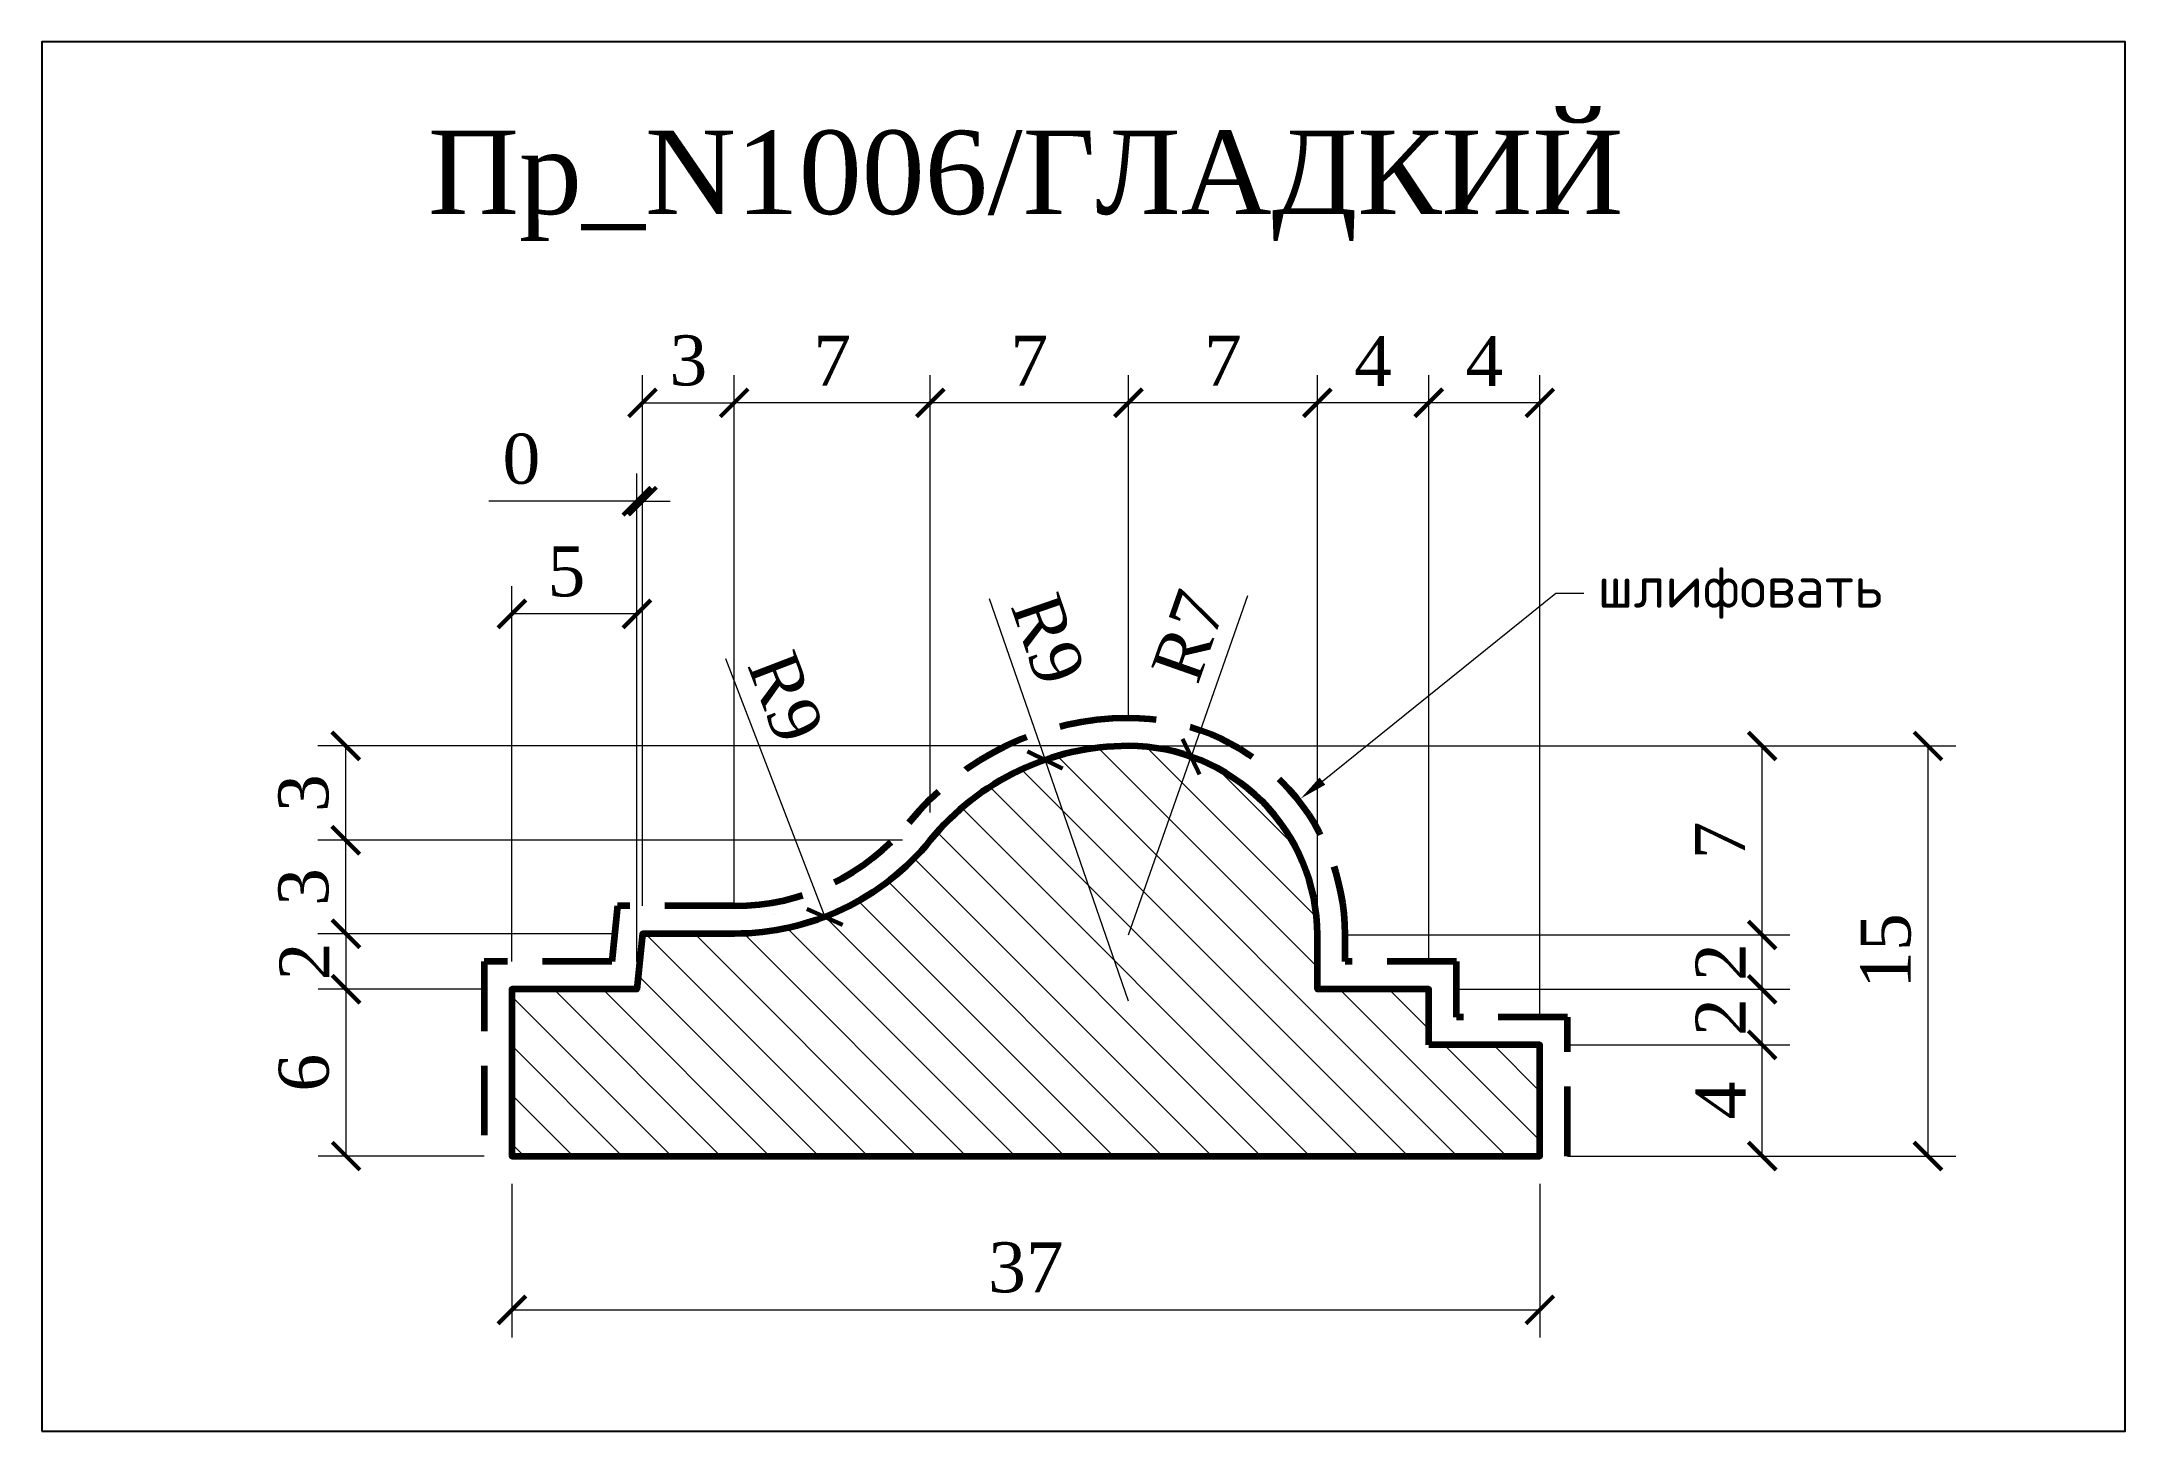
# Model space of a CAD drawing. Header units: millimetres. Extents: x 304528.2 to 304603.2, y -92822.3 to -92772.3.
import ezdxf
from ezdxf import colors
from ezdxf.entities.mleader import LeaderData, LeaderLine
from ezdxf.math import Vec2, Vec3

# ---------------------------------------------------------------- set-up
doc = ezdxf.new("R2010")
doc.units = ezdxf.units.MM
doc.header["$MEASUREMENT"] = 0
doc.linetypes.add('HIDDEN', pattern=[0.375, 0.25, -0.125])
doc.layers.add('Outside panel', color=7, linetype='Continuous', lineweight=18, true_color=0x7f5e57)
doc.layers.add('линия 50', color=1, linetype='Continuous', lineweight=211)
doc.layers.add('служебный слой РАЗМЕРЫ', color=7, linetype='Continuous', lineweight=9)
doc.layers.add('размеры в модели', color=7, linetype='Continuous')
doc.styles.add('ELECT', font='times.ttf')
doc.styles.get("Standard").update_dxf_attribs({"font": 'times.ttf'})
doc.styles.add('ЕСКД профили текст', font='isocpeur.ttf')
doc.dimstyles.new('M_1', dxfattribs={"dimtxt": 1.8, "dimasz": 1, "dimexe": 1, "dimexo": 1, "dimgap": 0.6, "dimtad": 1, "dimdec": 0, "dimdsep": 46, "dimtxsty": 'Standard', "dimblk": 'ARCHTICK', "dimcen": -5, "dimclrd": 7, "dimclre": 7, "dimclrt": 7, "dimadec": 0, "dimazin": 0, "dimtfac": 1, "dimtdec": 0, "dimtmove": 0, "dimatfit": 3, "dimfxl": 1, "dimtolj": 1, "dimtzin": 0, "dimlwd": 5, "dimlwe": 5, "dimarcsym": 0})

# ---------------------------------------------------------------- blocks, each defined once
blk = doc.blocks.new('_ArchTick')
at = {"color": 0, "linetype": 'ByBlock', "const_width": 0.15}
blk.add_lwpolyline([(-0.5, -0.5), (0.5, 0.5)], dxfattribs=at)
blk = doc.blocks.new('*D22')
at = {"layer": 'Defpoints', "color": 0, "ltscale": 1000, "transparency": 16777216}
for p in [(304567.286, -92797.628), (304582.095, -92812.385), (304596.065, -92812.385)]:
    blk.add_point(p, dxfattribs=at)
at = {"layer": 'размеры в модели', "color": 7, "lineweight": 5, "ltscale": 1000, "transparency": 16777216}
for p, q in [((304568.286, -92797.628), (304597.065, -92797.628)), ((304596.065, -92797.628), (304596.065, -92812.385)), ((304583.095, -92812.385), (304597.065, -92812.385))]:
    blk.add_line(p, q, dxfattribs=at)
for p, rotation in [((304596.065, -92797.628), 90), ((304596.065, -92812.385), 270)]:
    blk.add_blockref('_ArchTick', p, dxfattribs=dict(at, rotation=rotation))
at = {"layer": 'размеры в модели', "color": 7, "ltscale": 1000, "transparency": 16777216, "insert": (304594.55, -92805.006), "char_height": 1.8, "attachment_point": 5, "rotation": 90}
blk.add_mtext('\\A1;15', dxfattribs=at)
blk = doc.blocks.new('*D21')
at = {"layer": 'Defpoints', "color": 0, "ltscale": 1000, "transparency": 16777216}
for p in [(304567.286, -92797.628), (304590.098, -92797.628), (304574.086, -92804.428)]:
    blk.add_point(p, dxfattribs=at)
at = {"layer": 'размеры в модели', "color": 7, "lineweight": 5, "ltscale": 1000, "transparency": 16777216}
for p, q in [((304568.286, -92797.628), (304591.098, -92797.628)), ((304590.098, -92804.428), (304590.098, -92797.628)), ((304575.086, -92804.428), (304591.098, -92804.428))]:
    blk.add_line(p, q, dxfattribs=at)
for p, rotation in [((304590.098, -92797.628), 90), ((304590.098, -92804.428), 270)]:
    blk.add_blockref('_ArchTick', p, dxfattribs=dict(at, rotation=rotation))
at = {"layer": 'размеры в модели', "color": 7, "ltscale": 1000, "transparency": 16777216, "insert": (304588.58, -92801.028), "char_height": 1.8, "attachment_point": 5, "rotation": 90}
blk.add_mtext('\\A1;7', dxfattribs=at)
blk = doc.blocks.new('*D20')
at = {"layer": 'Defpoints', "color": 0, "ltscale": 1000, "transparency": 16777216}
for p in [(304574.086, -92804.428), (304590.098, -92804.428), (304578.095, -92806.385)]:
    blk.add_point(p, dxfattribs=at)
at = {"layer": 'размеры в модели', "color": 7, "lineweight": 5, "ltscale": 1000, "transparency": 16777216}
for p, q in [((304575.086, -92804.428), (304591.098, -92804.428)), ((304590.098, -92806.385), (304590.098, -92804.428)), ((304579.095, -92806.385), (304591.098, -92806.385))]:
    blk.add_line(p, q, dxfattribs=at)
for p, rotation in [((304590.098, -92804.428), 90), ((304590.098, -92806.385), 270)]:
    blk.add_blockref('_ArchTick', p, dxfattribs=dict(at, rotation=rotation))
at = {"layer": 'размеры в модели', "color": 7, "ltscale": 1000, "transparency": 16777216, "insert": (304588.598, -92805.406), "char_height": 1.8, "attachment_point": 5, "rotation": 90}
blk.add_mtext('\\A1;2', dxfattribs=at)
blk = doc.blocks.new('*D19')
at = {"layer": 'Defpoints', "color": 0, "ltscale": 1000, "transparency": 16777216}
for p in [(304578.095, -92806.385), (304590.098, -92806.385), (304582.095, -92808.385)]:
    blk.add_point(p, dxfattribs=at)
at = {"layer": 'размеры в модели', "color": 7, "lineweight": 5, "ltscale": 1000, "transparency": 16777216}
for p, q in [((304579.095, -92806.385), (304591.098, -92806.385)), ((304590.098, -92808.385), (304590.098, -92806.385)), ((304583.095, -92808.385), (304591.098, -92808.385))]:
    blk.add_line(p, q, dxfattribs=at)
for p, rotation in [((304590.098, -92806.385), 90), ((304590.098, -92808.385), 270)]:
    blk.add_blockref('_ArchTick', p, dxfattribs=dict(at, rotation=rotation))
at = {"layer": 'размеры в модели', "color": 7, "ltscale": 1000, "transparency": 16777216, "insert": (304588.598, -92807.385), "char_height": 1.8, "attachment_point": 5, "rotation": 90}
blk.add_mtext('\\A1;2', dxfattribs=at)
blk = doc.blocks.new('*D18')
at = {"layer": 'Defpoints', "color": 0, "ltscale": 1000, "transparency": 16777216}
for p in [(304545.095, -92812.385), (304582.095, -92812.385), (304582.095, -92817.917)]:
    blk.add_point(p, dxfattribs=at)
at = {"layer": 'размеры в модели', "color": 7, "lineweight": 5, "ltscale": 1000, "transparency": 16777216}
for p, q in [((304545.095, -92813.385), (304545.095, -92818.917)), ((304582.095, -92813.385), (304582.095, -92818.917)), ((304545.095, -92817.917), (304582.095, -92817.917))]:
    blk.add_line(p, q, dxfattribs=at)
at = {"layer": 'размеры в модели', "color": 7, "lineweight": 5, "ltscale": 1000, "transparency": 16777216, "rotation": 180}
blk.add_blockref('_ArchTick', (304545.095, -92817.917), dxfattribs=at)
at = {"layer": 'размеры в модели', "color": 7, "lineweight": 5, "ltscale": 1000, "transparency": 16777216}
blk.add_blockref('_ArchTick', (304582.095, -92817.917), dxfattribs=at)
at = {"layer": 'размеры в модели', "color": 7, "ltscale": 1000, "transparency": 16777216, "insert": (304563.595, -92816.399), "char_height": 1.8, "attachment_point": 5}
blk.add_mtext('\\A1;37', dxfattribs=at)
blk = doc.blocks.new('*D17')
at = {"layer": 'Defpoints', "color": 0, "ltscale": 1000, "transparency": 16777216}
for p in [(304582.095, -92808.385), (304590.098, -92808.385), (304582.095, -92812.385)]:
    blk.add_point(p, dxfattribs=at)
at = {"layer": 'размеры в модели', "color": 7, "lineweight": 5, "ltscale": 1000, "transparency": 16777216}
for p, q in [((304583.095, -92808.385), (304591.098, -92808.385)), ((304590.098, -92812.385), (304590.098, -92808.385)), ((304583.095, -92812.385), (304591.098, -92812.385))]:
    blk.add_line(p, q, dxfattribs=at)
for p, rotation in [((304590.098, -92808.385), 90), ((304590.098, -92812.385), 270)]:
    blk.add_blockref('_ArchTick', p, dxfattribs=dict(at, rotation=rotation))
at = {"layer": 'размеры в модели', "color": 7, "ltscale": 1000, "transparency": 16777216, "insert": (304588.598, -92810.385), "char_height": 1.8, "attachment_point": 5, "rotation": 90}
blk.add_mtext('\\A1;4', dxfattribs=at)
blk = doc.blocks.new('*D16')
at = {"layer": 'Defpoints', "color": 0, "ltscale": 1000, "transparency": 16777216}
for p in [(304553.095, -92795.29), (304556.356, -92803.78)]:
    blk.add_point(p, dxfattribs=at)
at = {"layer": 'размеры в модели', "color": 7, "lineweight": 5, "ltscale": 1000, "transparency": 16777216}
blk.add_line((304552.785, -92794.484), (304556.356, -92803.78), dxfattribs=at)
at = {"layer": 'размеры в модели', "color": 7, "lineweight": 5, "ltscale": 1000, "transparency": 16777216, "rotation": 291.0160402280457}
blk.add_blockref('_ArchTick', (304556.356, -92803.78), dxfattribs=at)
at = {"layer": 'размеры в модели', "color": 7, "ltscale": 1000, "transparency": 16777216, "insert": (304554.945, -92795.873), "char_height": 1.8, "attachment_point": 5, "rotation": 291.01604}
blk.add_mtext('\\A1;R9', dxfattribs=at)
blk = doc.blocks.new('*D15')
at = {"layer": 'Defpoints', "color": 0, "ltscale": 1000, "transparency": 16777216}
for p in [(304539.115, -92797.628), (304567.286, -92797.628), (304560.154, -92801.024)]:
    blk.add_point(p, dxfattribs=at)
at = {"layer": 'размеры в модели', "color": 7, "lineweight": 5, "ltscale": 1000, "transparency": 16777216}
for p, q in [((304566.286, -92797.628), (304538.115, -92797.628)), ((304539.115, -92801.024), (304539.115, -92797.628)), ((304559.154, -92801.024), (304538.115, -92801.024))]:
    blk.add_line(p, q, dxfattribs=at)
for p, rotation in [((304539.115, -92797.628), 90), ((304539.115, -92801.024), 270)]:
    blk.add_blockref('_ArchTick', p, dxfattribs=dict(at, rotation=rotation))
at = {"layer": 'размеры в модели', "color": 7, "ltscale": 1000, "transparency": 16777216, "insert": (304537.599, -92799.326), "char_height": 1.8, "attachment_point": 5, "rotation": 90}
blk.add_mtext('\\A1;3', dxfattribs=at)
blk = doc.blocks.new('*D14')
at = {"layer": 'Defpoints', "color": 0, "ltscale": 1000, "transparency": 16777216}
for p in [(304539.115, -92801.024), (304560.154, -92801.024), (304549.795, -92804.385)]:
    blk.add_point(p, dxfattribs=at)
at = {"layer": 'размеры в модели', "color": 7, "lineweight": 5, "ltscale": 1000, "transparency": 16777216}
for p, q in [((304559.154, -92801.024), (304538.115, -92801.024)), ((304539.115, -92804.385), (304539.115, -92801.024)), ((304548.795, -92804.385), (304538.115, -92804.385))]:
    blk.add_line(p, q, dxfattribs=at)
for p, rotation in [((304539.115, -92801.024), 90), ((304539.115, -92804.385), 270)]:
    blk.add_blockref('_ArchTick', p, dxfattribs=dict(at, rotation=rotation))
at = {"layer": 'размеры в модели', "color": 7, "ltscale": 1000, "transparency": 16777216, "insert": (304537.599, -92802.704), "char_height": 1.8, "attachment_point": 5, "rotation": 90}
blk.add_mtext('\\A1;3', dxfattribs=at)
blk = doc.blocks.new('*D13')
at = {"layer": 'Defpoints', "color": 0, "ltscale": 1000, "transparency": 16777216}
for p in [(304539.127, -92804.385), (304549.795, -92804.385), (304545.095, -92806.385)]:
    blk.add_point(p, dxfattribs=at)
at = {"layer": 'размеры в модели', "color": 7, "lineweight": 5, "ltscale": 1000, "transparency": 16777216}
for p, q in [((304548.795, -92804.385), (304538.127, -92804.385)), ((304539.127, -92806.385), (304539.127, -92804.385)), ((304544.095, -92806.385), (304538.127, -92806.385))]:
    blk.add_line(p, q, dxfattribs=at)
for p, rotation in [((304539.127, -92804.385), 90), ((304539.127, -92806.385), 270)]:
    blk.add_blockref('_ArchTick', p, dxfattribs=dict(at, rotation=rotation))
at = {"layer": 'размеры в модели', "color": 7, "ltscale": 1000, "transparency": 16777216, "insert": (304537.627, -92805.385), "char_height": 1.8, "attachment_point": 5, "rotation": 90}
blk.add_mtext('\\A1;2', dxfattribs=at)
blk = doc.blocks.new('*D12')
at = {"layer": 'Defpoints', "color": 0, "ltscale": 1000, "transparency": 16777216}
for p in [(304539.127, -92806.385), (304545.095, -92806.385), (304545.095, -92812.385)]:
    blk.add_point(p, dxfattribs=at)
at = {"layer": 'размеры в модели', "color": 7, "lineweight": 5, "ltscale": 1000, "transparency": 16777216}
for p, q in [((304544.095, -92806.385), (304538.127, -92806.385)), ((304539.127, -92812.385), (304539.127, -92806.385)), ((304544.095, -92812.385), (304538.127, -92812.385))]:
    blk.add_line(p, q, dxfattribs=at)
for p, rotation in [((304539.127, -92806.385), 90), ((304539.127, -92812.385), 270)]:
    blk.add_blockref('_ArchTick', p, dxfattribs=dict(at, rotation=rotation))
at = {"layer": 'размеры в модели', "color": 7, "ltscale": 1000, "transparency": 16777216, "insert": (304537.612, -92809.385), "char_height": 1.8, "attachment_point": 5, "rotation": 90}
blk.add_mtext('\\A1;6', dxfattribs=at)
blk = doc.blocks.new('*D11')
at = {"layer": 'Defpoints', "color": 0, "ltscale": 1000, "transparency": 16777216}
for p in [(304569.539, -92798.013), (304567.286, -92804.428)]:
    blk.add_point(p, dxfattribs=at)
at = {"layer": 'размеры в модели', "color": 7, "lineweight": 5, "ltscale": 1000, "transparency": 16777216}
for p in [(304571.574, -92792.221), (304567.286, -92804.428)]:
    blk.add_line(p, (304569.539, -92798.013), dxfattribs=at)
at = {"layer": 'размеры в модели', "color": 7, "lineweight": 5, "ltscale": 1000, "transparency": 16777216, "rotation": 250.6466960281101}
blk.add_blockref('_ArchTick', (304569.539, -92798.013), dxfattribs=at)
at = {"layer": 'размеры в модели', "color": 7, "ltscale": 1000, "transparency": 16777216, "insert": (304569.455, -92793.67), "char_height": 1.8, "attachment_point": 5, "rotation": 70.6467}
blk.add_mtext('\\A1;R7', dxfattribs=at)
blk = doc.blocks.new('*D10')
at = {"layer": 'Defpoints', "color": 0, "ltscale": 1000, "transparency": 16777216}
for p in [(304564.283, -92798.133), (304567.286, -92806.816)]:
    blk.add_point(p, dxfattribs=at)
at = {"layer": 'размеры в модели', "color": 7, "lineweight": 5, "ltscale": 1000, "transparency": 16777216}
for p in [(304562.275, -92792.328), (304567.286, -92806.816)]:
    blk.add_line(p, (304564.283, -92798.133), dxfattribs=at)
at = {"layer": 'размеры в модели', "color": 7, "lineweight": 5, "ltscale": 1000, "transparency": 16777216, "rotation": 289.0781678578734}
blk.add_blockref('_ArchTick', (304564.283, -92798.133), dxfattribs=at)
at = {"layer": 'размеры в модели', "color": 7, "ltscale": 1000, "transparency": 16777216, "insert": (304564.387, -92793.789), "char_height": 1.8, "attachment_point": 5, "rotation": 289.07817}
blk.add_mtext('\\A1;R9', dxfattribs=at)
blk = doc.blocks.new('*D9')
at = {"layer": 'Defpoints', "color": 0, "ltscale": 1000, "transparency": 16777216}
for p in [(304545.095, -92792.874), (304545.095, -92806.385), (304549.595, -92806.385)]:
    blk.add_point(p, dxfattribs=at)
at = {"layer": 'размеры в модели', "color": 7, "lineweight": 5, "ltscale": 1000, "transparency": 16777216}
for p, q in [((304545.095, -92805.385), (304545.095, -92791.874)), ((304549.595, -92805.385), (304549.595, -92791.874)), ((304549.595, -92792.874), (304545.095, -92792.874))]:
    blk.add_line(p, q, dxfattribs=at)
at = {"layer": 'размеры в модели', "color": 7, "lineweight": 5, "ltscale": 1000, "transparency": 16777216, "rotation": 180}
blk.add_blockref('_ArchTick', (304545.095, -92792.874), dxfattribs=at)
at = {"layer": 'размеры в модели', "color": 7, "lineweight": 5, "ltscale": 1000, "transparency": 16777216}
blk.add_blockref('_ArchTick', (304549.595, -92792.874), dxfattribs=at)
at = {"layer": 'размеры в модели', "color": 7, "ltscale": 1000, "transparency": 16777216, "insert": (304547.058, -92791.358), "char_height": 1.8, "attachment_point": 5}
blk.add_mtext('\\A1;5', dxfattribs=at)
blk = doc.blocks.new('*D8')
at = {"layer": 'Defpoints', "color": 0, "ltscale": 1000, "transparency": 16777216}
for p in [(304549.795, -92788.822), (304549.795, -92804.385), (304549.595, -92806.385)]:
    blk.add_point(p, dxfattribs=at)
at = {"layer": 'размеры в модели', "color": 7, "lineweight": 5, "ltscale": 1000, "transparency": 16777216}
for p, q in [((304549.595, -92805.385), (304549.595, -92787.822)), ((304549.795, -92803.385), (304549.795, -92787.822)), ((304549.595, -92788.822), (304544.268, -92788.822)), ((304549.795, -92788.822), (304549.595, -92788.822)), ((304549.795, -92788.822), (304550.795, -92788.822))]:
    blk.add_line(p, q, dxfattribs=at)
blk.add_blockref('_ArchTick', (304549.595, -92788.822), dxfattribs=at)
at = {"layer": 'размеры в модели', "color": 7, "lineweight": 5, "ltscale": 1000, "transparency": 16777216, "rotation": 180}
blk.add_blockref('_ArchTick', (304549.795, -92788.822), dxfattribs=at)
at = {"layer": 'размеры в модели', "color": 7, "ltscale": 1000, "transparency": 16777216, "insert": (304545.437, -92787.307), "char_height": 1.8, "attachment_point": 5}
blk.add_mtext('\\A1;0', dxfattribs=at)
blk = doc.blocks.new('*D7')
at = {"layer": 'Defpoints', "color": 0, "ltscale": 1000, "transparency": 16777216}
for p in [(304553.095, -92785.282), (304549.795, -92804.385), (304553.095, -92804.385)]:
    blk.add_point(p, dxfattribs=at)
at = {"layer": 'размеры в модели', "color": 7, "lineweight": 5, "ltscale": 1000, "transparency": 16777216}
for p, q in [((304549.795, -92803.385), (304549.795, -92784.282)), ((304553.095, -92803.385), (304553.095, -92784.282)), ((304549.795, -92785.282), (304553.095, -92785.282))]:
    blk.add_line(p, q, dxfattribs=at)
at = {"layer": 'размеры в модели', "color": 7, "lineweight": 5, "ltscale": 1000, "transparency": 16777216, "rotation": 180}
blk.add_blockref('_ArchTick', (304549.795, -92785.282), dxfattribs=at)
at = {"layer": 'размеры в модели', "color": 7, "lineweight": 5, "ltscale": 1000, "transparency": 16777216}
blk.add_blockref('_ArchTick', (304553.095, -92785.282), dxfattribs=at)
at = {"layer": 'размеры в модели', "color": 7, "ltscale": 1000, "transparency": 16777216, "insert": (304551.445, -92783.766), "char_height": 1.8, "attachment_point": 5}
blk.add_mtext('\\A1;3', dxfattribs=at)
blk = doc.blocks.new('*D6')
at = {"layer": 'Defpoints', "color": 0, "ltscale": 1000, "transparency": 16777216}
for p in [(304553.095, -92785.282), (304560.154, -92801.024), (304553.095, -92804.385)]:
    blk.add_point(p, dxfattribs=at)
at = {"layer": 'размеры в модели', "color": 7, "lineweight": 5, "ltscale": 1000, "transparency": 16777216}
for p, q in [((304553.095, -92803.385), (304553.095, -92784.282)), ((304560.154, -92800.024), (304560.154, -92784.282)), ((304560.154, -92785.282), (304553.095, -92785.282))]:
    blk.add_line(p, q, dxfattribs=at)
at = {"layer": 'размеры в модели', "color": 7, "lineweight": 5, "ltscale": 1000, "transparency": 16777216, "rotation": 180}
blk.add_blockref('_ArchTick', (304553.095, -92785.282), dxfattribs=at)
at = {"layer": 'размеры в модели', "color": 7, "lineweight": 5, "ltscale": 1000, "transparency": 16777216}
blk.add_blockref('_ArchTick', (304560.154, -92785.282), dxfattribs=at)
at = {"layer": 'размеры в модели', "color": 7, "ltscale": 1000, "transparency": 16777216, "insert": (304556.624, -92783.764), "char_height": 1.8, "attachment_point": 5}
blk.add_mtext('\\A1;7', dxfattribs=at)
blk = doc.blocks.new('*D5')
at = {"layer": 'Defpoints', "color": 0, "ltscale": 1000, "transparency": 16777216}
for p in [(304560.154, -92785.282), (304567.286, -92797.628), (304560.154, -92801.024)]:
    blk.add_point(p, dxfattribs=at)
at = {"layer": 'размеры в модели', "color": 7, "lineweight": 5, "ltscale": 1000, "transparency": 16777216}
for p, q in [((304560.154, -92800.024), (304560.154, -92784.282)), ((304567.286, -92796.628), (304567.286, -92784.282)), ((304567.286, -92785.282), (304560.154, -92785.282))]:
    blk.add_line(p, q, dxfattribs=at)
at = {"layer": 'размеры в модели', "color": 7, "lineweight": 5, "ltscale": 1000, "transparency": 16777216, "rotation": 180}
blk.add_blockref('_ArchTick', (304560.154, -92785.282), dxfattribs=at)
at = {"layer": 'размеры в модели', "color": 7, "lineweight": 5, "ltscale": 1000, "transparency": 16777216}
blk.add_blockref('_ArchTick', (304567.286, -92785.282), dxfattribs=at)
at = {"layer": 'размеры в модели', "color": 7, "ltscale": 1000, "transparency": 16777216, "insert": (304563.72, -92783.764), "char_height": 1.8, "attachment_point": 5}
blk.add_mtext('\\A1;7', dxfattribs=at)
blk = doc.blocks.new('*D4')
at = {"layer": 'Defpoints', "color": 0, "ltscale": 1000, "transparency": 16777216}
for p in [(304567.286, -92785.282), (304567.286, -92797.628), (304574.086, -92804.428)]:
    blk.add_point(p, dxfattribs=at)
at = {"layer": 'размеры в модели', "color": 7, "lineweight": 5, "ltscale": 1000, "transparency": 16777216}
for p, q in [((304567.286, -92796.628), (304567.286, -92784.282)), ((304574.086, -92803.428), (304574.086, -92784.282)), ((304574.086, -92785.282), (304567.286, -92785.282))]:
    blk.add_line(p, q, dxfattribs=at)
at = {"layer": 'размеры в модели', "color": 7, "lineweight": 5, "ltscale": 1000, "transparency": 16777216, "rotation": 180}
blk.add_blockref('_ArchTick', (304567.286, -92785.282), dxfattribs=at)
at = {"layer": 'размеры в модели', "color": 7, "lineweight": 5, "ltscale": 1000, "transparency": 16777216}
blk.add_blockref('_ArchTick', (304574.086, -92785.282), dxfattribs=at)
at = {"layer": 'размеры в модели', "color": 7, "ltscale": 1000, "transparency": 16777216, "insert": (304570.686, -92783.764), "char_height": 1.8, "attachment_point": 5}
blk.add_mtext('\\A1;7', dxfattribs=at)
blk = doc.blocks.new('*D3')
at = {"layer": 'Defpoints', "color": 0, "ltscale": 1000, "transparency": 16777216}
for p in [(304574.086, -92785.282), (304574.086, -92804.428), (304578.095, -92806.385)]:
    blk.add_point(p, dxfattribs=at)
at = {"layer": 'размеры в модели', "color": 7, "lineweight": 5, "ltscale": 1000, "transparency": 16777216}
for p, q in [((304574.086, -92803.428), (304574.086, -92784.282)), ((304578.095, -92805.385), (304578.095, -92784.282)), ((304578.095, -92785.282), (304574.086, -92785.282))]:
    blk.add_line(p, q, dxfattribs=at)
at = {"layer": 'размеры в модели', "color": 7, "lineweight": 5, "ltscale": 1000, "transparency": 16777216, "rotation": 180}
blk.add_blockref('_ArchTick', (304574.086, -92785.282), dxfattribs=at)
at = {"layer": 'размеры в модели', "color": 7, "lineweight": 5, "ltscale": 1000, "transparency": 16777216}
blk.add_blockref('_ArchTick', (304578.095, -92785.282), dxfattribs=at)
at = {"layer": 'размеры в модели', "color": 7, "ltscale": 1000, "transparency": 16777216, "insert": (304576.09, -92783.782), "char_height": 1.8, "attachment_point": 5}
blk.add_mtext('\\A1;4', dxfattribs=at)
blk = doc.blocks.new('*D2')
at = {"layer": 'Defpoints', "color": 0, "ltscale": 1000, "transparency": 16777216}
for p in [(304578.095, -92785.282), (304578.095, -92806.385), (304582.095, -92808.385)]:
    blk.add_point(p, dxfattribs=at)
at = {"layer": 'размеры в модели', "color": 7, "lineweight": 5, "ltscale": 1000, "transparency": 16777216}
for p, q in [((304578.095, -92805.385), (304578.095, -92784.282)), ((304582.095, -92807.385), (304582.095, -92784.282)), ((304582.095, -92785.282), (304578.095, -92785.282))]:
    blk.add_line(p, q, dxfattribs=at)
at = {"layer": 'размеры в модели', "color": 7, "lineweight": 5, "ltscale": 1000, "transparency": 16777216, "rotation": 180}
blk.add_blockref('_ArchTick', (304578.095, -92785.282), dxfattribs=at)
at = {"layer": 'размеры в модели', "color": 7, "lineweight": 5, "ltscale": 1000, "transparency": 16777216}
blk.add_blockref('_ArchTick', (304582.095, -92785.282), dxfattribs=at)
at = {"layer": 'размеры в модели', "color": 7, "ltscale": 1000, "transparency": 16777216, "insert": (304580.095, -92783.782), "char_height": 1.8, "attachment_point": 5}
blk.add_mtext('\\A1;4', dxfattribs=at)

msp = doc.modelspace()

# ---------------------------------------------------------------- hatches: boundary and pattern name
at = {"layer": 'Outside panel', "ltscale": 1000}
h = msp.add_hatch(dxfattribs=at)
h.set_pattern_fill('ANSI31', color=256, scale=10, angle=90)
h.set_pattern_definition([(135, (-5529.3197, -1327.2205), (-0.8838834765, -0.8838834765), [])])
edge = h.paths.add_edge_path()
edge.add_line((304578.095, -92808.385), (304578.095, -92806.385))
edge.add_line((304578.095, -92806.385), (304574.086, -92806.385))
edge.add_line((304574.086, -92806.385), (304574.086, -92804.428))
edge.add_arc((304567.286, -92804.428), 6.8, 360, 450)
edge.add_arc((304567.286, -92806.816), 9.188, 90, 140.91669)
edge.add_arc((304553.095, -92795.29), 9.095, 270, 320.91669, ccw=False)
edge.add_line((304553.095, -92804.385), (304549.795, -92804.385))
edge.add_line((304549.795, -92804.385), (304549.595, -92806.385))
edge.add_line((304549.595, -92806.385), (304545.095, -92806.385))
edge.add_line((304545.095, -92806.385), (304545.095, -92812.385))
edge.add_line((304545.095, -92812.385), (304582.095, -92812.385))
edge.add_line((304582.095, -92812.385), (304582.095, -92808.385))
edge.add_line((304582.095, -92808.385), (304578.095, -92808.385))

# ---------------------------------------------------------------- linework, layer by layer
at = {"color": 6, "ltscale": 1000}
msp.add_lwpolyline([(304528.169, -92822.288), (304603.169, -92822.288), (304603.169, -92772.288), (304528.169, -92772.288)], close=True, dxfattribs=at)
at = {"layer": 'линия 50', "color": 1, "linetype": 'HIDDEN', "ltscale": 10, "true_color": 0xff0909}
msp.add_lwpolyline([(304583.095, -92812.385), (304583.095, -92807.385), (304579.095, -92807.385), (304579.095, -92805.385), (304575.086, -92805.385), (304575.086, -92804.428, 0.414214), (304567.286, -92796.628, 0.225895), (304559.378, -92800.393, -0.225895), (304553.095, -92803.385), (304548.89, -92803.385), (304548.69, -92805.385), (304544.095, -92805.385), (304544.095, -92812.385)], format="xyb", dxfattribs=at)
at = {"layer": 'линия 50', "color": 7}
msp.add_lwpolyline([(304578.095, -92808.385), (304578.095, -92806.385), (304574.086, -92806.385), (304574.086, -92804.428, 0.414214), (304567.286, -92797.628, 0.225895), (304560.154, -92801.024, -0.225895), (304553.095, -92804.385), (304549.795, -92804.385), (304549.595, -92806.385), (304545.095, -92806.385), (304545.095, -92812.385), (304582.095, -92812.385), (304582.095, -92808.385)], format="xyb", close=True, dxfattribs=at)

# ---------------------------------------------------------------- texts
at = {"color": 7, "ltscale": 1000, "style": 'ELECT'}
msp.add_text('Пр_N1006/ГЛАДКИЙ', height=3, dxfattribs=at).set_placement((304542.079, -92778.489))

# ---------------------------------------------------------------- dimensions: what is measured, and where the dimension line sits
at = {"layer": 'размеры в модели', "color": 0, "ltscale": 1000}
for base, p1, p2, picture, middle in [((304553.095, -92785.282), (304549.795, -92804.385), (304553.095, -92804.385), '*D7', (304551.445, -92785.282)), ((304553.095, -92785.282), (304560.154, -92801.024), (304553.095, -92804.385), '*D6', (304556.624, -92785.282)), ((304560.154, -92785.282), (304567.286, -92797.628), (304560.154, -92801.024), '*D5', (304563.72, -92785.282)), ((304567.286, -92785.282), (304574.086, -92804.428), (304567.286, -92797.628), '*D4', (304570.686, -92785.282)), ((304574.086, -92785.282), (304578.095, -92806.385), (304574.086, -92804.428), '*D3', (304576.09, -92785.282)), ((304578.095, -92785.282), (304582.095, -92808.385), (304578.095, -92806.385), '*D2', (304580.095, -92785.282)), ((304549.795, -92788.822), (304549.595, -92806.385), (304549.795, -92804.385), '*D8', (304545.437, -92788.822)), ((304545.094610285, -92792.873996493), (304549.594610285, -92806.384516497), (304545.094610285, -92806.384516497), '*D9', (304547.05800381, -92792.873996493)), ((304582.095, -92817.917), (304545.095, -92812.385), (304582.095, -92812.385), '*D18', (304563.595, -92817.917))]:
    dim = msp.add_linear_dim(base=base, p1=p1, p2=p2, dimstyle='M_1', override={"dimtxt": 1.8}, dxfattribs=at)
    dim.commit()
    dim.dimension.update_dxf_attribs({"geometry": picture, "text_midpoint": middle, "dimtype": 128})
for center, mpoint, picture, middle in [((304567.286, -92806.816), (304564.283, -92798.133), '*D10', (304564.387, -92793.789)), ((304567.286, -92804.428), (304569.539, -92798.013), '*D11', (304569.455, -92793.67))]:
    dim = msp.add_radius_dim(center=center, mpoint=mpoint, dimstyle='M_1', override={"dimtxt": 1.8}, dxfattribs=at)
    dim.commit()
    dim.dimension.update_dxf_attribs({"geometry": picture, "text_midpoint": middle})
dim = msp.add_radius_dim(center=(304553.095, -92795.29), mpoint=(304556.356, -92803.78), dimstyle='M_1', override={"dimtxt": 1.8}, dxfattribs=at)
dim.commit()
dim.dimension.update_dxf_attribs({"geometry": '*D16', "text_midpoint": (304553.528, -92796.417), "dimtype": 132})
for base, p1, p2, picture, middle in [((304539.115, -92797.628), (304560.154, -92801.024), (304567.286, -92797.628), '*D15', (304539.115, -92799.326)), ((304596.065, -92812.385), (304567.286, -92797.628), (304582.095, -92812.385), '*D22', (304596.065, -92805.006)), ((304590.098, -92797.628), (304574.086, -92804.428), (304567.286, -92797.628), '*D21', (304590.098, -92801.028)), ((304539.115, -92801.024), (304549.795, -92804.385), (304560.154, -92801.024), '*D14', (304539.115, -92802.704)), ((304539.127, -92804.385), (304545.095, -92806.385), (304549.795, -92804.385), '*D13', (304539.127, -92805.385)), ((304590.098, -92804.428), (304578.095, -92806.385), (304574.086, -92804.428), '*D20', (304590.098, -92805.406)), ((304539.127, -92806.385), (304545.095, -92812.385), (304545.095, -92806.385), '*D12', (304539.127, -92809.385)), ((304590.098, -92806.385), (304582.095, -92808.385), (304578.095, -92806.385), '*D19', (304590.098, -92807.385)), ((304590.098, -92808.385), (304582.095, -92812.385), (304582.095, -92808.385), '*D17', (304590.098, -92810.385))]:
    dim = msp.add_linear_dim(base=base, p1=p1, p2=p2, angle=90, dimstyle='M_1', override={"dimtxt": 1.8}, dxfattribs=at)
    dim.commit()
    dim.dimension.update_dxf_attribs({"geometry": picture, "text_midpoint": middle, "dimtype": 128})

# ---------------------------------------------------------------- leaders
at = {"layer": 'служебный слой РАЗМЕРЫ'}
ml = msp.add_multileader_mtext('Standard', dxfattribs=at)
ml.set_content('\\A1;шлифовать', color=256, style='ЕСКД профили текст')
ml.set_leader_properties(color=256, linetype='ByLayer', lineweight=-1)
ml.build(insert=Vec2(0, 0))
ml.multileader.update_dxf_attribs({"dogleg_length": 1, "arrow_head_size": 1})
ctx = ml.context
ctx.base_point, ctx.char_height, ctx.arrow_head_size, ctx.landing_gap_size, ctx.plane_origin = Vec3(304583.673, -92792.128), 1.5, 1, 0.5, Vec3(304602.707, -92761.272)
notes = []
notes.append((ctx, [(1, (1, 1, 0), (304582.673, -92792.128), (1, 0), 1, [(0, [(304573.489, -92799.521)], 0, [])])]))
ctx.mtext.insert, ctx.mtext.flow_direction = Vec3(304584.173, -92791.153), 5
for ctx, leaders in notes:
    for number, flags, end, landing, length, lines in leaders:
        leader = LeaderData()
        leader.index, (leader.has_last_leader_line, leader.has_dogleg_vector, leader.attachment_direction) = number, flags
        leader.last_leader_point, leader.dogleg_vector, leader.dogleg_length = Vec3(end), Vec3(landing), length
        for number, points, colour, breaks in lines:
            line = LeaderLine()
            line.index, line.vertices, line.color, line.breaks = number, Vec3.list(points), colors.encode_raw_color(colour), breaks
            leader.lines.append(line)
        ctx.leaders.append(leader)

doc.saveas('drawing.dxf')
